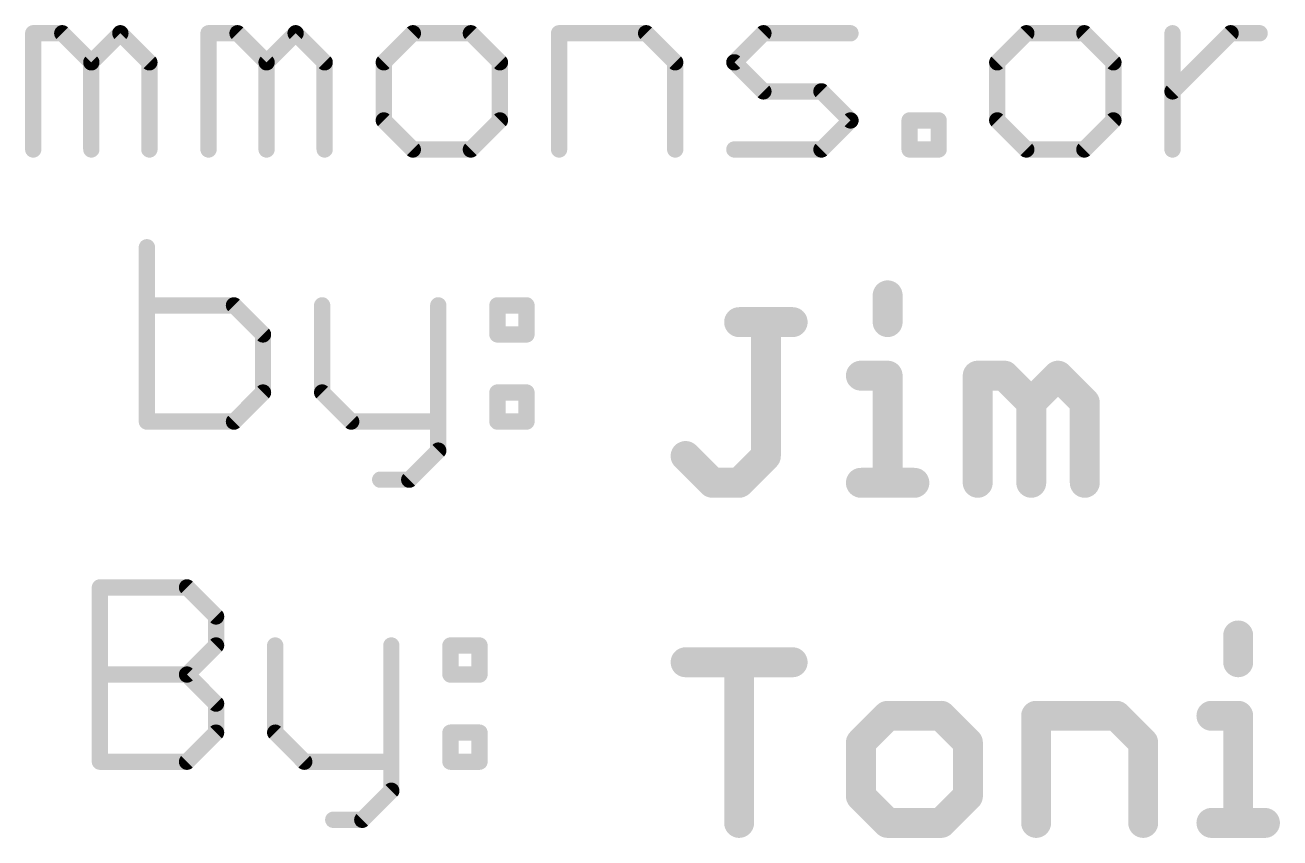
# Model space of a CAD drawing. Extents: x -24 to 84, y -14 to 41.
# Drawn here: x 21.28 to 33, y -13.34 to -5.75 of the extents above; entities that cross this region are included whole.
import ezdxf

# ---------------------------------------------------------------- set-up
doc = ezdxf.new("R2010")
doc.units = 0
doc.layers.add('51', color=53, linetype='CONTINUOUS')

msp = doc.modelspace()

# ---------------------------------------------------------------- linework, layer by layer
at = {"layer": '51'}
for points, const_width in [([(21.3514, -6.9088), (21.3514, -5.8241)], 0.1524), ([(21.3514, -5.8241), (21.6226, -5.8241)], 0.1524), ([(21.6226, -5.8241), (21.8938, -6.0953)], 0.1524), ([(21.8938, -6.0953), (22.1649, -5.8241)], 0.1524), ([(22.1649, -5.8241), (22.4361, -6.0953)], 0.1524), ([(22.9886, -6.9088), (22.9886, -5.8241)], 0.1524), ([(22.9886, -5.8241), (23.2597, -5.8241)], 0.1524), ([(23.2597, -5.8241), (23.5309, -6.0953)], 0.1524), ([(23.5309, -6.0953), (23.8021, -5.8241)], 0.1524), ([(23.8021, -5.8241), (24.0732, -6.0953)], 0.1524), ([(24.8969, -5.8241), (24.6257, -6.0953)], 0.1524), ([(25.4392, -5.8241), (24.8969, -5.8241)], 0.1524), ([(25.7104, -6.0953), (25.4392, -5.8241)], 0.1524), ([(26.2629, -6.9088), (26.2629, -5.8241)], 0.1524), ([(26.2629, -5.8241), (27.0764, -5.8241)], 0.1524), ([(27.0764, -5.8241), (27.3476, -6.0953)], 0.1524), ([(27.9, -6.0953), (28.1712, -5.8241)], 0.1524), ([(28.1712, -5.8241), (28.9847, -5.8241)], 0.1524), ([(30.6269, -5.8241), (30.3558, -6.0953)], 0.1524), ([(31.1693, -5.8241), (30.6269, -5.8241)], 0.1524), ([(31.4404, -6.0953), (31.1693, -5.8241)], 0.1524), ([(31.9929, -6.9088), (31.9929, -5.8241)], 0.1524), ([(31.9929, -6.3665), (32.5353, -5.8241)], 0.1524), ([(32.5353, -5.8241), (32.8064, -5.8241)], 0.1524), ([(21.8938, -6.0953), (21.8938, -6.9088)], 0.1524), ([(22.4361, -6.0953), (22.4361, -6.9088)], 0.1524), ([(23.5309, -6.0953), (23.5309, -6.9088)], 0.1524), ([(24.0732, -6.0953), (24.0732, -6.9088)], 0.1524), ([(24.6257, -6.0953), (24.6257, -6.6376)], 0.1524), ([(25.7104, -6.6376), (25.7104, -6.0953)], 0.1524), ([(27.3476, -6.0953), (27.3476, -6.9088)], 0.1524), ([(28.1712, -6.3665), (27.9, -6.0953)], 0.1524), ([(30.3558, -6.0953), (30.3558, -6.6376)], 0.1524), ([(31.4404, -6.6376), (31.4404, -6.0953)], 0.1524), ([(28.7135, -6.3665), (28.1712, -6.3665)], 0.1524), ([(28.9847, -6.6376), (28.7135, -6.3665)], 0.1524), ([(24.6257, -6.6376), (24.8969, -6.9088)], 0.1524), ([(25.4392, -6.9088), (25.7104, -6.6376)], 0.1524), ([(28.7135, -6.9088), (28.9847, -6.6376)], 0.1524), ([(29.5372, -6.9088), (29.5372, -6.6376)], 0.1524), ([(29.5372, -6.6376), (29.8084, -6.6376)], 0.1524), ([(29.8084, -6.6376), (29.8084, -6.9088)], 0.1524), ([(30.3558, -6.6376), (30.6269, -6.9088)], 0.1524), ([(31.1693, -6.9088), (31.4404, -6.6376)], 0.1524), ([(24.8969, -6.9088), (25.4392, -6.9088)], 0.1524), ([(27.9, -6.9088), (28.7135, -6.9088)], 0.1524), ([(29.8084, -6.9088), (29.5372, -6.9088)], 0.1524), ([(30.6269, -6.9088), (31.1693, -6.9088)], 0.1524), ([(22.4128, -7.8218), (22.4128, -9.4488)], 0.1524), ([(29.3318, -8.2704), (29.3318, -8.5204)], 0.2794), ([(23.2263, -8.3641), (22.4128, -8.3641)], 0.1524), ([(23.4974, -8.6353), (23.2263, -8.3641)], 0.1524), ([(24.0499, -8.3641), (24.0499, -9.1776)], 0.1524), ([(25.1346, -8.3641), (25.1346, -9.72)], 0.1524), ([(25.6871, -8.3641), (25.9582, -8.3641)], 0.1524), ([(25.6871, -8.6353), (25.6871, -8.3641)], 0.1524), ([(25.9582, -8.3641), (25.9582, -8.6353)], 0.1524), ([(27.9447, -8.5204), (28.4446, -8.5204)], 0.2794), ([(28.1946, -9.7703), (28.1946, -8.5204)], 0.2794), ([(23.4974, -9.1776), (23.4974, -8.6353)], 0.1524), ([(25.9582, -8.6353), (25.6871, -8.6353)], 0.1524), ([(29.0819, -9.0204), (29.3318, -9.0204)], 0.2794), ([(29.3318, -9.0204), (29.3318, -10.0203)], 0.2794), ([(30.1733, -10.0203), (30.1733, -9.0204)], 0.2794), ([(30.1733, -9.0204), (30.4233, -9.0204)], 0.2794), ([(30.4233, -9.0204), (30.6733, -9.2704)], 0.2794), ([(30.6733, -9.2704), (30.9232, -9.0204)], 0.2794), ([(30.9232, -9.0204), (31.1732, -9.2704)], 0.2794), ([(23.2263, -9.4488), (23.4974, -9.1776)], 0.1524), ([(24.0499, -9.1776), (24.3211, -9.4488)], 0.1524), ([(25.6871, -9.1776), (25.9582, -9.1776)], 0.1524), ([(25.6871, -9.4488), (25.6871, -9.1776)], 0.1524), ([(25.9582, -9.1776), (25.9582, -9.4488)], 0.1524), ([(30.6733, -9.2704), (30.6733, -10.0203)], 0.2794), ([(31.1732, -9.2704), (31.1732, -10.0203)], 0.2794), ([(22.4128, -9.4488), (23.2263, -9.4488)], 0.1524), ([(24.3211, -9.4488), (25.1346, -9.4488)], 0.1524), ([(25.9582, -9.4488), (25.6871, -9.4488)], 0.1524), ([(25.1346, -9.72), (24.8634, -9.9911)], 0.1524), ([(27.4447, -9.7703), (27.6947, -10.0203)], 0.2794), ([(27.9447, -10.0203), (28.1946, -9.7703)], 0.2794), ([(24.8634, -9.9911), (24.5922, -9.9911)], 0.1524), ([(27.6947, -10.0203), (27.9447, -10.0203)], 0.2794), ([(29.0819, -10.0203), (29.5818, -10.0203)], 0.2794), ([(21.9742, -12.6238), (21.9742, -10.9968)], 0.1524), ([(21.9742, -10.9968), (22.7877, -10.9968)], 0.1524), ([(22.7877, -10.9968), (23.0588, -11.268)], 0.1524), ([(23.0588, -11.268), (23.0588, -11.5391)], 0.1524), ([(32.6061, -11.4454), (32.6061, -11.6954)], 0.2794), ([(23.0588, -11.5391), (22.7877, -11.8103)], 0.1524), ([(23.6113, -11.5391), (23.6113, -12.3526)], 0.1524), ([(24.696, -11.5391), (24.696, -12.895)], 0.1524), ([(25.2485, -11.5391), (25.5196, -11.5391)], 0.1524), ([(25.2485, -11.8103), (25.2485, -11.5391)], 0.1524), ([(25.5196, -11.5391), (25.5196, -11.8103)], 0.1524), ([(27.4447, -11.6954), (28.4446, -11.6954)], 0.2794), ([(27.9447, -13.1953), (27.9447, -11.6954)], 0.2794), ([(21.9742, -11.8103), (22.7877, -11.8103)], 0.1524), ([(22.7877, -11.8103), (23.0588, -12.0815)], 0.1524), ([(25.5196, -11.8103), (25.2485, -11.8103)], 0.1524), ([(23.0588, -12.0815), (23.0588, -12.3526)], 0.1524), ([(29.3318, -12.1954), (29.0819, -12.4454)], 0.2794), ([(29.8318, -12.1954), (29.3318, -12.1954)], 0.2794), ([(30.0818, -12.4454), (29.8318, -12.1954)], 0.2794), ([(30.719, -13.1953), (30.719, -12.1954)], 0.2794), ([(30.719, -12.1954), (31.469, -12.1954)], 0.2794), ([(31.469, -12.1954), (31.7189, -12.4454)], 0.2794), ([(32.3562, -12.1954), (32.6061, -12.1954)], 0.2794), ([(32.6061, -12.1954), (32.6061, -13.1953)], 0.2794), ([(23.0588, -12.3526), (22.7877, -12.6238)], 0.1524), ([(23.6113, -12.3526), (23.8825, -12.6238)], 0.1524), ([(25.2485, -12.3526), (25.5196, -12.3526)], 0.1524), ([(25.2485, -12.6238), (25.2485, -12.3526)], 0.1524), ([(25.5196, -12.3526), (25.5196, -12.6238)], 0.1524), ([(29.0819, -12.4454), (29.0819, -12.9453)], 0.2794), ([(30.0818, -12.9453), (30.0818, -12.4454)], 0.2794), ([(31.7189, -12.4454), (31.7189, -13.1953)], 0.2794), ([(22.7877, -12.6238), (21.9742, -12.6238)], 0.1524), ([(23.8825, -12.6238), (24.696, -12.6238)], 0.1524), ([(25.5196, -12.6238), (25.2485, -12.6238)], 0.1524), ([(24.696, -12.895), (24.4248, -13.1661)], 0.1524), ([(29.0819, -12.9453), (29.3318, -13.1953)], 0.2794), ([(29.8318, -13.1953), (30.0818, -12.9453)], 0.2794), ([(24.4248, -13.1661), (24.1537, -13.1661)], 0.1524), ([(29.3318, -13.1953), (29.8318, -13.1953)], 0.2794), ([(32.3562, -13.1953), (32.8561, -13.1953)], 0.2794)]:
    msp.add_lwpolyline(points, dxfattribs=dict(at, const_width=const_width))
for points, const_width in [([(21.3895, -5.8241, 1), (21.3133, -5.8241)], 0.0762), ([(21.3514, -5.786, 1), (21.3514, -5.8622)], 0.0762), ([(21.6495, -5.7972, 1), (21.5956, -5.8511)], 0.0762), ([(21.6226, -5.8622, 1), (21.6226, -5.786)], 0.0762), ([(22.1919, -5.7972, 1), (22.138, -5.8511)], 0.0762), ([(22.1919, -5.8511, 1), (22.138, -5.7972)], 0.0762), ([(23.0267, -5.8241, 1), (22.9505, -5.8241)], 0.0762), ([(22.9886, -5.786, 1), (22.9886, -5.8622)], 0.0762), ([(23.2867, -5.7972, 1), (23.2328, -5.8511)], 0.0762), ([(23.2597, -5.8622, 1), (23.2597, -5.786)], 0.0762), ([(23.829, -5.7972, 1), (23.7751, -5.8511)], 0.0762), ([(23.829, -5.8511, 1), (23.7751, -5.7972)], 0.0762), ([(24.8969, -5.786, 1), (24.8969, -5.8622)], 0.0762), ([(24.9238, -5.8511, 1), (24.87, -5.7972)], 0.0762), ([(25.4662, -5.7972, 1), (25.4123, -5.8511)], 0.0762), ([(25.4392, -5.8622, 1), (25.4392, -5.786)], 0.0762), ([(26.301, -5.8241, 1), (26.2248, -5.8241)], 0.0762), ([(26.2629, -5.786, 1), (26.2629, -5.8622)], 0.0762), ([(27.1033, -5.7972, 1), (27.0494, -5.8511)], 0.0762), ([(27.0764, -5.8622, 1), (27.0764, -5.786)], 0.0762), ([(28.1712, -5.786, 1), (28.1712, -5.8622)], 0.0762), ([(28.1982, -5.8511, 1), (28.1443, -5.7972)], 0.0762), ([(28.9847, -5.8622, 1), (28.9847, -5.786)], 0.0762), ([(30.6269, -5.786, 1), (30.6269, -5.8622)], 0.0762), ([(30.6539, -5.8511, 1), (30.6, -5.7972)], 0.0762), ([(31.1962, -5.7972, 1), (31.1423, -5.8511)], 0.0762), ([(31.1693, -5.8622, 1), (31.1693, -5.786)], 0.0762), ([(32.031, -5.8241, 1), (31.9548, -5.8241)], 0.0762), ([(32.5353, -5.786, 1), (32.5353, -5.8622)], 0.0762), ([(32.5622, -5.8511, 1), (32.5083, -5.7972)], 0.0762), ([(32.8064, -5.8622, 1), (32.8064, -5.786)], 0.0762), ([(21.9319, -6.0953, 1), (21.8557, -6.0953)], 0.0762), ([(21.8668, -6.0684, 1), (21.9207, -6.1222)], 0.0762), ([(21.8668, -6.1222, 1), (21.9207, -6.0684)], 0.0762), ([(22.4742, -6.0953, 1), (22.398, -6.0953)], 0.0762), ([(22.4091, -6.1222, 1), (22.463, -6.0684)], 0.0762), ([(23.569, -6.0953, 1), (23.4928, -6.0953)], 0.0762), ([(23.504, -6.0684, 1), (23.5578, -6.1222)], 0.0762), ([(23.504, -6.1222, 1), (23.5578, -6.0684)], 0.0762), ([(24.1113, -6.0953, 1), (24.0351, -6.0953)], 0.0762), ([(24.0463, -6.1222, 1), (24.1002, -6.0684)], 0.0762), ([(24.6638, -6.0953, 1), (24.5876, -6.0953)], 0.0762), ([(24.5988, -6.0684, 1), (24.6527, -6.1222)], 0.0762), ([(25.7485, -6.0953, 1), (25.6723, -6.0953)], 0.0762), ([(25.6835, -6.1222, 1), (25.7373, -6.0684)], 0.0762), ([(27.3857, -6.0953, 1), (27.3095, -6.0953)], 0.0762), ([(27.3206, -6.1222, 1), (27.3745, -6.0684)], 0.0762), ([(27.927, -6.0684, 1), (27.8731, -6.1222)], 0.0762), ([(27.8731, -6.0684, 1), (27.927, -6.1222)], 0.0762), ([(30.3939, -6.0953, 1), (30.3177, -6.0953)], 0.0762), ([(30.3288, -6.0684, 1), (30.3827, -6.1222)], 0.0762), ([(31.4785, -6.0953, 1), (31.4023, -6.0953)], 0.0762), ([(31.4135, -6.1222, 1), (31.4674, -6.0684)], 0.0762), ([(28.1712, -6.3284, 1), (28.1712, -6.4046)], 0.0762), ([(28.1443, -6.3934, 1), (28.1982, -6.3395)], 0.0762), ([(28.7405, -6.3395, 1), (28.6866, -6.3934)], 0.0762), ([(28.7135, -6.4046, 1), (28.7135, -6.3284)], 0.0762), ([(31.966, -6.3395, 1), (32.0199, -6.3934)], 0.0762), ([(24.6527, -6.6107, 1), (24.5988, -6.6646)], 0.0762), ([(25.7373, -6.6646, 1), (25.6835, -6.6107)], 0.0762), ([(29.0116, -6.6646, 1), (28.9578, -6.6107)], 0.0762), ([(29.5753, -6.6376, 1), (29.4991, -6.6376)], 0.0762), ([(29.5372, -6.5995, 1), (29.5372, -6.6757)], 0.0762), ([(29.8465, -6.6376, 1), (29.7703, -6.6376)], 0.0762), ([(29.8084, -6.6757, 1), (29.8084, -6.5995)], 0.0762), ([(30.3827, -6.6107, 1), (30.3288, -6.6646)], 0.0762), ([(31.4674, -6.6646, 1), (31.4135, -6.6107)], 0.0762), ([(24.5876, -6.6376, 1), (24.6638, -6.6376)], 0.0762), ([(25.6723, -6.6376, 1), (25.7485, -6.6376)], 0.0762), ([(28.9578, -6.6646, 1), (29.0116, -6.6107)], 0.0762), ([(30.3177, -6.6376, 1), (30.3939, -6.6376)], 0.0762), ([(31.4023, -6.6376, 1), (31.4785, -6.6376)], 0.0762), ([(21.3133, -6.9088, 1), (21.3895, -6.9088)], 0.0762), ([(21.8557, -6.9088, 1), (21.9319, -6.9088)], 0.0762), ([(22.398, -6.9088, 1), (22.4742, -6.9088)], 0.0762), ([(22.9505, -6.9088, 1), (23.0267, -6.9088)], 0.0762), ([(23.4928, -6.9088, 1), (23.569, -6.9088)], 0.0762), ([(24.0351, -6.9088, 1), (24.1113, -6.9088)], 0.0762), ([(24.8969, -6.8707, 1), (24.8969, -6.9469)], 0.0762), ([(24.87, -6.9357, 1), (24.9238, -6.8819)], 0.0762), ([(25.4123, -6.8819, 1), (25.4662, -6.9357)], 0.0762), ([(25.4392, -6.9469, 1), (25.4392, -6.8707)], 0.0762), ([(26.2248, -6.9088, 1), (26.301, -6.9088)], 0.0762), ([(27.3095, -6.9088, 1), (27.3857, -6.9088)], 0.0762), ([(27.9, -6.8707, 1), (27.9, -6.9469)], 0.0762), ([(28.6866, -6.8819, 1), (28.7405, -6.9357)], 0.0762), ([(28.7135, -6.9469, 1), (28.7135, -6.8707)], 0.0762), ([(29.5372, -6.8707, 1), (29.5372, -6.9469)], 0.0762), ([(29.4991, -6.9088, 1), (29.5753, -6.9088)], 0.0762), ([(29.7703, -6.9088, 1), (29.8465, -6.9088)], 0.0762), ([(29.8084, -6.9469, 1), (29.8084, -6.8707)], 0.0762), ([(30.6269, -6.8707, 1), (30.6269, -6.9469)], 0.0762), ([(30.6, -6.9357, 1), (30.6539, -6.8819)], 0.0762), ([(31.1423, -6.8819, 1), (31.1962, -6.9357)], 0.0762), ([(31.1693, -6.9469, 1), (31.1693, -6.8707)], 0.0762), ([(31.9548, -6.9088, 1), (32.031, -6.9088)], 0.0762), ([(22.4509, -7.8218, 1), (22.3747, -7.8218)], 0.0762), ([(29.4017, -8.2704, 1), (29.262, -8.2704)], 0.1397), ([(22.4128, -8.326, 1), (22.4128, -8.4022)], 0.0762), ([(23.2532, -8.3372, 1), (23.1993, -8.3911)], 0.0762), ([(23.2263, -8.4022, 1), (23.2263, -8.326)], 0.0762), ([(24.088, -8.3641, 1), (24.0118, -8.3641)], 0.0762), ([(25.1727, -8.3641, 1), (25.0965, -8.3641)], 0.0762), ([(25.6871, -8.326, 1), (25.6871, -8.4022)], 0.0762), ([(25.7252, -8.3641, 1), (25.649, -8.3641)], 0.0762), ([(25.9963, -8.3641, 1), (25.9201, -8.3641)], 0.0762), ([(25.9582, -8.4022, 1), (25.9582, -8.326)], 0.0762), ([(27.9447, -8.4506, 1), (27.9447, -8.5903)], 0.1397), ([(28.2645, -8.5204, 1), (28.1248, -8.5204)], 0.1397), ([(28.4446, -8.5903, 1), (28.4446, -8.4506)], 0.1397), ([(29.262, -8.5204, 1), (29.4017, -8.5204)], 0.1397), ([(23.5355, -8.6353, 1), (23.4593, -8.6353)], 0.0762), ([(23.4705, -8.6622, 1), (23.5244, -8.6084)], 0.0762), ([(25.6871, -8.5972, 1), (25.6871, -8.6734)], 0.0762), ([(25.649, -8.6353, 1), (25.7252, -8.6353)], 0.0762), ([(25.9201, -8.6353, 1), (25.9963, -8.6353)], 0.0762), ([(25.9582, -8.6734, 1), (25.9582, -8.5972)], 0.0762), ([(29.0819, -8.9505, 1), (29.0819, -9.0902)], 0.1397), ([(29.4017, -9.0204, 1), (29.262, -9.0204)], 0.1397), ([(29.3318, -9.0902, 1), (29.3318, -8.9505)], 0.1397), ([(30.2431, -9.0204, 1), (30.1034, -9.0204)], 0.1397), ([(30.1733, -8.9505, 1), (30.1733, -9.0902)], 0.1397), ([(30.4727, -8.971, 1), (30.3739, -9.0698)], 0.1397), ([(30.4233, -9.0902, 1), (30.4233, -8.9505)], 0.1397), ([(30.9726, -8.971, 1), (30.8738, -9.0698)], 0.1397), ([(30.9726, -9.0698, 1), (30.8738, -8.971)], 0.1397), ([(23.4593, -9.1776, 1), (23.5355, -9.1776)], 0.0762), ([(23.5244, -9.2046, 1), (23.4705, -9.1507)], 0.0762), ([(24.0769, -9.1507, 1), (24.023, -9.2046)], 0.0762), ([(24.0118, -9.1776, 1), (24.088, -9.1776)], 0.0762), ([(25.6871, -9.1395, 1), (25.6871, -9.2157)], 0.0762), ([(25.7252, -9.1776, 1), (25.649, -9.1776)], 0.0762), ([(25.9963, -9.1776, 1), (25.9201, -9.1776)], 0.0762), ([(25.9582, -9.2157, 1), (25.9582, -9.1395)], 0.0762), ([(30.7431, -9.2704, 1), (30.6034, -9.2704)], 0.1397), ([(31.2431, -9.2704, 1), (31.1034, -9.2704)], 0.1397), ([(30.6239, -9.221, 1), (30.7226, -9.3198)], 0.1397), ([(30.6239, -9.3198, 1), (30.7226, -9.221)], 0.1397), ([(31.1238, -9.3198, 1), (31.2226, -9.221)], 0.1397), ([(22.4128, -9.4107, 1), (22.4128, -9.4869)], 0.0762), ([(23.2263, -9.4869, 1), (23.2263, -9.4107)], 0.0762), ([(24.3211, -9.4107, 1), (24.3211, -9.4869)], 0.0762), ([(25.1346, -9.4869, 1), (25.1346, -9.4107)], 0.0762), ([(25.6871, -9.4107, 1), (25.6871, -9.4869)], 0.0762), ([(25.9582, -9.4869, 1), (25.9582, -9.4107)], 0.0762), ([(22.3747, -9.4488, 1), (22.4509, -9.4488)], 0.0762), ([(23.1993, -9.4219, 1), (23.2532, -9.4757)], 0.0762), ([(24.2941, -9.4757, 1), (24.348, -9.4219)], 0.0762), ([(25.649, -9.4488, 1), (25.7252, -9.4488)], 0.0762), ([(25.9201, -9.4488, 1), (25.9963, -9.4488)], 0.0762), ([(25.0965, -9.72, 1), (25.1727, -9.72)], 0.0762), ([(25.1615, -9.7469, 1), (25.1076, -9.693)], 0.0762), ([(27.4941, -9.7209, 1), (27.3953, -9.8197)], 0.1397), ([(28.1248, -9.7703, 1), (28.2645, -9.7703)], 0.1397), ([(28.244, -9.8197, 1), (28.1452, -9.7209)], 0.1397), ([(24.5922, -9.953, 1), (24.5922, -10.0292)], 0.0762), ([(24.8365, -9.9642, 1), (24.8904, -10.0181)], 0.0762), ([(24.8634, -10.0292, 1), (24.8634, -9.953)], 0.0762), ([(27.6947, -9.9505, 1), (27.6947, -10.0902)], 0.1397), ([(27.6453, -10.0697, 1), (27.7441, -9.9709)], 0.1397), ([(27.8953, -9.9709, 1), (27.9941, -10.0697)], 0.1397), ([(27.9447, -10.0902, 1), (27.9447, -9.9505)], 0.1397), ([(29.0819, -9.9505, 1), (29.0819, -10.0902)], 0.1397), ([(29.262, -10.0203, 1), (29.4017, -10.0203)], 0.1397), ([(29.5818, -10.0902, 1), (29.5818, -9.9505)], 0.1397), ([(30.1034, -10.0203, 1), (30.2431, -10.0203)], 0.1397), ([(30.6034, -10.0203, 1), (30.7431, -10.0203)], 0.1397), ([(31.1034, -10.0203, 1), (31.2431, -10.0203)], 0.1397), ([(22.0123, -10.9968, 1), (21.9361, -10.9968)], 0.0762), ([(21.9742, -10.9587, 1), (21.9742, -11.0349)], 0.0762), ([(22.8146, -10.9699, 1), (22.7607, -11.0238)], 0.0762), ([(22.7877, -11.0349, 1), (22.7877, -10.9587)], 0.0762), ([(23.0969, -11.268, 1), (23.0207, -11.268)], 0.0762), ([(23.0319, -11.2949, 1), (23.0858, -11.241)], 0.0762), ([(32.676, -11.4454, 1), (32.5363, -11.4454)], 0.1397), ([(23.0858, -11.5661, 1), (23.0319, -11.5122)], 0.0762), ([(23.6494, -11.5391, 1), (23.5732, -11.5391)], 0.0762), ([(24.7341, -11.5391, 1), (24.6579, -11.5391)], 0.0762), ([(25.2485, -11.501, 1), (25.2485, -11.5772)], 0.0762), ([(25.2866, -11.5391, 1), (25.2104, -11.5391)], 0.0762), ([(25.5577, -11.5391, 1), (25.4815, -11.5391)], 0.0762), ([(25.5196, -11.5772, 1), (25.5196, -11.501)], 0.0762), ([(23.0207, -11.5391, 1), (23.0969, -11.5391)], 0.0762), ([(27.4447, -11.6256, 1), (27.4447, -11.7653)], 0.1397), ([(28.0145, -11.6954, 1), (27.8748, -11.6954)], 0.1397), ([(28.4446, -11.7653, 1), (28.4446, -11.6256)], 0.1397), ([(32.5363, -11.6954, 1), (32.676, -11.6954)], 0.1397), ([(21.9742, -11.7722, 1), (21.9742, -11.8484)], 0.0762), ([(22.8146, -11.7834, 1), (22.7607, -11.8372)], 0.0762), ([(22.7607, -11.7834, 1), (22.8146, -11.8372)], 0.0762), ([(22.7877, -11.8484, 1), (22.7877, -11.7722)], 0.0762), ([(25.2485, -11.7722, 1), (25.2485, -11.8484)], 0.0762), ([(25.2104, -11.8103, 1), (25.2866, -11.8103)], 0.0762), ([(25.4815, -11.8103, 1), (25.5577, -11.8103)], 0.0762), ([(25.5196, -11.8484, 1), (25.5196, -11.7722)], 0.0762), ([(23.0969, -12.0815, 1), (23.0207, -12.0815)], 0.0762), ([(23.0319, -12.1084, 1), (23.0858, -12.0545)], 0.0762), ([(29.3318, -12.1255, 1), (29.3318, -12.2652)], 0.1397), ([(29.3812, -12.2448, 1), (29.2824, -12.146)], 0.1397), ([(29.8812, -12.146, 1), (29.7824, -12.2448)], 0.1397), ([(29.8318, -12.2652, 1), (29.8318, -12.1255)], 0.1397), ([(30.719, -12.1255, 1), (30.719, -12.2652)], 0.1397), ([(30.7889, -12.1954, 1), (30.6492, -12.1954)], 0.1397), ([(31.5183, -12.146, 1), (31.4196, -12.2448)], 0.1397), ([(31.469, -12.2652, 1), (31.469, -12.1255)], 0.1397), ([(32.3562, -12.1255, 1), (32.3562, -12.2652)], 0.1397), ([(32.676, -12.1954, 1), (32.5363, -12.1954)], 0.1397), ([(32.6061, -12.2652, 1), (32.6061, -12.1255)], 0.1397), ([(23.0858, -12.3796, 1), (23.0319, -12.3257)], 0.0762), ([(23.6383, -12.3257, 1), (23.5844, -12.3796)], 0.0762), ([(25.2485, -12.3145, 1), (25.2485, -12.3907)], 0.0762), ([(25.2866, -12.3526, 1), (25.2104, -12.3526)], 0.0762), ([(25.5577, -12.3526, 1), (25.4815, -12.3526)], 0.0762), ([(25.5196, -12.3907, 1), (25.5196, -12.3145)], 0.0762), ([(29.1517, -12.4454, 1), (29.012, -12.4454)], 0.1397), ([(30.1516, -12.4454, 1), (30.0119, -12.4454)], 0.1397), ([(31.7888, -12.4454, 1), (31.6491, -12.4454)], 0.1397), ([(23.0207, -12.3526, 1), (23.0969, -12.3526)], 0.0762), ([(23.5732, -12.3526, 1), (23.6494, -12.3526)], 0.0762), ([(29.0325, -12.396, 1), (29.1312, -12.4948)], 0.1397), ([(30.0324, -12.4948, 1), (30.1312, -12.396)], 0.1397), ([(31.6695, -12.4948, 1), (31.7683, -12.396)], 0.1397), ([(21.9742, -12.5857, 1), (21.9742, -12.6619)], 0.0762), ([(21.9361, -12.6238, 1), (22.0123, -12.6238)], 0.0762), ([(22.7607, -12.5969, 1), (22.8146, -12.6507)], 0.0762), ([(22.7877, -12.6619, 1), (22.7877, -12.5857)], 0.0762), ([(23.8825, -12.5857, 1), (23.8825, -12.6619)], 0.0762), ([(23.8555, -12.6507, 1), (23.9094, -12.5969)], 0.0762), ([(24.696, -12.6619, 1), (24.696, -12.5857)], 0.0762), ([(25.2485, -12.5857, 1), (25.2485, -12.6619)], 0.0762), ([(25.2104, -12.6238, 1), (25.2866, -12.6238)], 0.0762), ([(25.4815, -12.6238, 1), (25.5577, -12.6238)], 0.0762), ([(25.5196, -12.6619, 1), (25.5196, -12.5857)], 0.0762), ([(24.6579, -12.895, 1), (24.7341, -12.895)], 0.0762), ([(24.7229, -12.9219, 1), (24.669, -12.868)], 0.0762), ([(29.1312, -12.8959, 1), (29.0325, -12.9947)], 0.1397), ([(29.012, -12.9453, 1), (29.1517, -12.9453)], 0.1397), ([(30.0119, -12.9453, 1), (30.1516, -12.9453)], 0.1397), ([(30.1312, -12.9947, 1), (30.0324, -12.8959)], 0.1397), ([(24.1537, -13.128, 1), (24.1537, -13.2042)], 0.0762), ([(24.3979, -13.1392, 1), (24.4518, -13.1931)], 0.0762), ([(24.4248, -13.2042, 1), (24.4248, -13.128)], 0.0762), ([(27.8748, -13.1953, 1), (28.0145, -13.1953)], 0.1397), ([(29.3318, -13.1255, 1), (29.3318, -13.2652)], 0.1397), ([(29.2824, -13.2447, 1), (29.3812, -13.1459)], 0.1397), ([(29.7824, -13.1459, 1), (29.8812, -13.2447)], 0.1397), ([(29.8318, -13.2652, 1), (29.8318, -13.1255)], 0.1397), ([(30.6492, -13.1953, 1), (30.7889, -13.1953)], 0.1397), ([(31.6491, -13.1953, 1), (31.7888, -13.1953)], 0.1397), ([(32.3562, -13.1255, 1), (32.3562, -13.2652)], 0.1397), ([(32.5363, -13.1953, 1), (32.676, -13.1953)], 0.1397), ([(32.8561, -13.2652, 1), (32.8561, -13.1255)], 0.1397)]:
    msp.add_lwpolyline(points, format="xyb", dxfattribs=dict(at, const_width=const_width))

doc.saveas('drawing.dxf')
